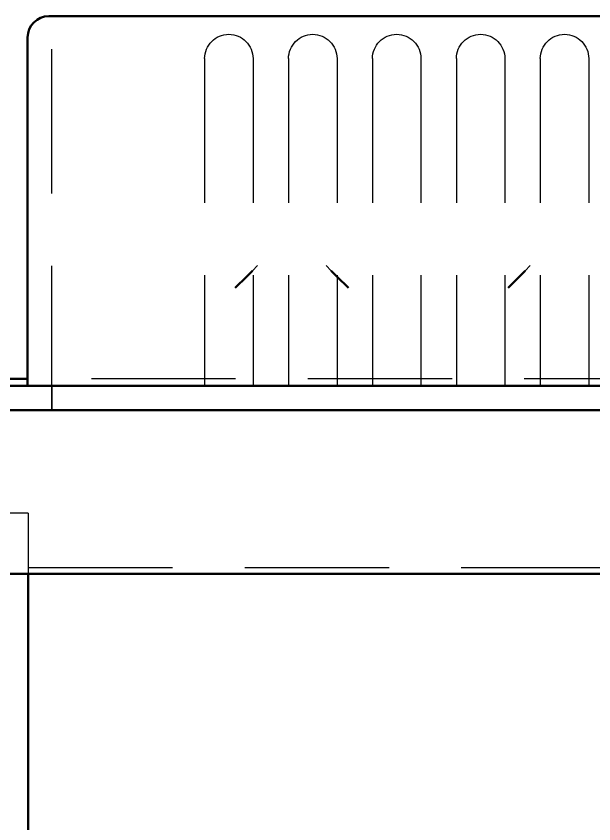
# Model space of a CAD drawing. Header units: millimetres. Extents: x 0 to 420, y 0 to 297.
# Drawn here: x 100.64 to 110.17, y 184.79 to 198.11 of the extents above; entities that cross this region are included whole.
import ezdxf

# ---------------------------------------------------------------- set-up
doc = ezdxf.new("R2010")
doc.units = ezdxf.units.MM
doc.header["$LTSCALE"] = 0.75
doc.linetypes.add('HIDDEN2', pattern=[4.7625, 3.175, -1.5875])
doc.layers.add('Hidden', color=7, linetype='HIDDEN2', lineweight=25)
doc.layers.add('Visible', color=7, linetype='Continuous', lineweight=50)

msp = doc.modelspace()

# ---------------------------------------------------------------- linework, layer by layer
at = {"layer": 'Hidden', "extrusion": (-1e-16, -1, 0)}
for p, q in [((101.226, 191.615), (101.226, 198.115)), ((103.746, 197.415), (103.746, 192.015)), ((104.546, 197.415), (104.546, 192.015)), ((105.131, 197.415), (105.131, 192.015)), ((105.931, 197.415), (105.931, 192.015)), ((106.516, 197.415), (106.516, 192.015)), ((107.316, 197.415), (107.316, 192.015)), ((107.901, 197.415), (107.901, 192.015)), ((108.701, 197.415), (108.701, 192.015)), ((109.286, 197.415), (109.286, 192.015)), ((110.086, 197.415), (110.086, 192.015)), ((104.536, 193.915), (104.619, 193.998)), ((105.836, 193.915), (105.753, 193.998)), ((109.036, 193.915), (109.119, 193.998)), ((118.546, 192.128), (100.826, 192.128)), ((118.546, 192.128), (100.826, 192.128)), ((101.226, 192.015), (101.226, 191.615)), ((100.836, 189.915), (94.281, 189.915)), ((100.836, 189.915), (100.836, 188.915)), ((100.836, 189.015), (118.536, 189.015))]:
    msp.add_line(p, q, dxfattribs=at)
at = {"layer": 'Hidden', "extrusion": (0, 0, -1)}
for centre in [(-104.146, 197.415), (-105.531, 197.415), (-106.916, 197.415), (-108.301, 197.415), (-109.686, 197.415)]:
    msp.add_arc(centre, 0.4, 360, 180, dxfattribs=at)
at = {"layer": 'Visible', "extrusion": (-1e-16, -1, 0)}
for p, q in [((102.826, 198.115), (101.176, 198.115)), ((102.826, 198.115), (116.546, 198.115)), ((100.826, 197.765), (100.826, 192.015)), ((104.442, 193.82), (104.253, 193.632)), ((104.442, 193.82), (104.536, 193.915)), ((105.93, 193.82), (105.836, 193.915)), ((105.93, 193.82), (106.119, 193.632)), ((108.942, 193.82), (108.753, 193.632)), ((108.942, 193.82), (109.036, 193.915)), ((100.826, 192.128), (99.663, 192.128)), ((100.826, 192.128), (99.663, 192.128)), ((95.281, 192.015), (124.091, 192.015)), ((95.281, 191.615), (124.091, 191.615)), ((95.281, 191.615), (124.091, 191.615)), ((124.091, 188.915), (95.281, 188.915)), ((100.836, 188.915), (100.836, 179.515))]:
    msp.add_line(p, q, dxfattribs=at)
at = {"layer": 'Visible', "extrusion": (0, 0, -1)}
msp.add_arc((-101.176, 197.765), 0.35, 0, 90, dxfattribs=at)

doc.saveas('drawing.dxf')
